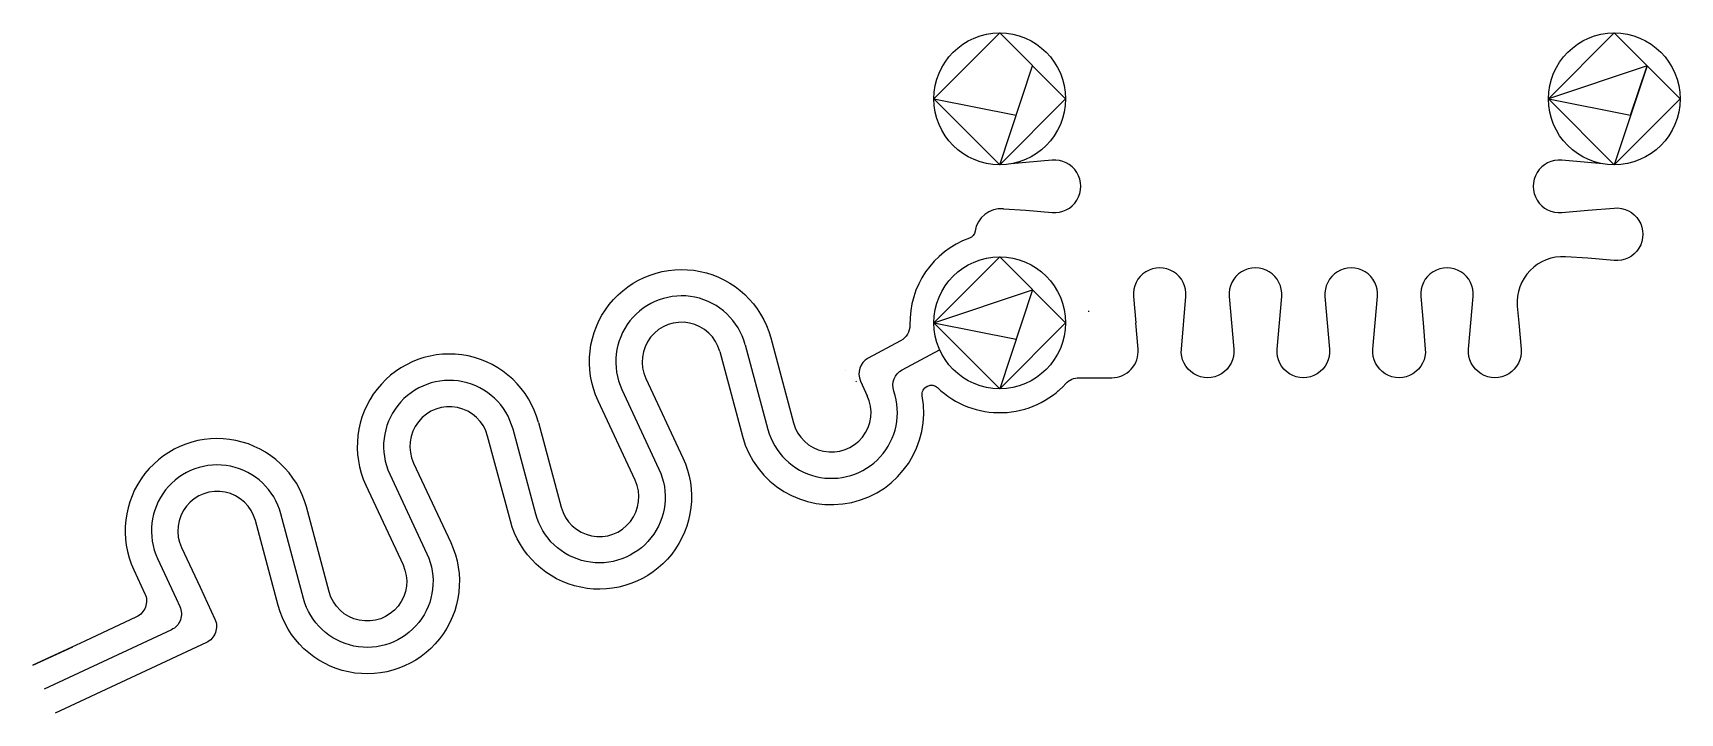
# Model space of a CAD drawing. Header units: millimetres. Extents: x -94 to 94, y -29 to 49.
import ezdxf

# ---------------------------------------------------------------- set-up
doc = ezdxf.new("R2010")
doc.units = ezdxf.units.MM

msp = doc.modelspace()

# ---------------------------------------------------------------- linework, layer by layer
for p, q in [((8.63, 41.13), (16.13, 48.63)), ((86.13, 48.63), (78.63, 41.13)), ((16.13, 33.63), (19.88, 44.88)), ((16.13, 33.63), (8.63, 41.13)), ((8.63, 41.13), (18, 39.26)), ((16.13, 33.63), (23.63, 41.13)), ((78.63, 41.13), (86.13, 33.63)), ((84.82, 33.74), (83.14, 33.89)), ((16.55, 28.6), (19.12, 28.44)), ((8.63, 15.63), (16.13, 23.13)), ((8.63, 15.63), (19.88, 19.38)), ((19.88, 19.38), (16.13, 8.13)), ((26.28, 16.87), (26.29, 16.99)), ((16.13, 8.13), (8.63, 15.63)), ((8.63, 15.63), (18, 13.76)), ((23.63, 15.63), (16.13, 8.13)), ((-12.86, 13.14), (-10.27, 3.48)), ((-9.96, 13.92), (-7.37, 4.26)), ((-15.76, 12.36), (-13.17, 2.71)), ((22.74, 7.87), (22.73, 7.86)), ((-36.41, 4.29), (-33.82, -5.37))]:
    msp.add_line(p, q)
msp.add_lwpolyline([(23.63, 41.13), (16.13, 48.63), (8.63, 41.13)])
for points in [[(23.63, 41.13), (16.13, 48.63)], [(23.63, 41.13), (16.13, 48.63)], [(93.63, 41.13), (86.13, 48.63)], [(93.63, 41.13), (86.13, 48.63), (89.88, 44.88), (86.13, 33.63)], [(78.63, 41.13), (88, 39.26), (89.88, 44.88)], [(16.13, 23.13), (23.63, 15.63)]]:
    msp.add_lwpolyline(points, close=True)
for points in [[(19.12, 28.44), (22.11, 28.18, 1.09132), (22.1, 34.15), (19.12, 33.89), (17.43, 33.74)], [(83.14, 33.89), (80.15, 34.15, 1.091847), (80.15, 28.18), (83.14, 28.44), (86.13, 28.7, -1.090794), (86.13, 22.72), (83.14, 22.98)], [(16.55, 28.6, 0.397079), (13.32, 26.05, -0.276454), (12.67, 25.26, 0.322992), (5.9, 15.39, -0.282864), (4.84, 13.58), (1.14, 11.6, 0.398049), (0.28, 8.99), (1.05, 7.32)], [(83.14, 22.98), (80.57, 23.15, 0.459227), (75.09, 17.54), (75.26, 15.63), (75.52, 12.64, -1.091309), (69.54, 12.64), (70.07, 18.62, 1.091309), (64.09, 18.62), (64.35, 15.63)], [(-33.82, -5.37, 1.091309), (-25.39, -2.3), (-29.62, 6.76, -1.091309), (-9.96, 13.92)], [(42.53, 15.63), (42.8, 12.64, -1.091309), (36.82, 12.64), (37.34, 18.62, 1.091309), (31.36, 18.62), (31.63, 15.63)], [(53.44, 15.63), (53.7, 12.64, -1.091309), (47.73, 12.64), (48.25, 18.62, 1.091309), (42.27, 18.62), (42.53, 15.63)], [(64.35, 15.63), (64.61, 12.64, -1.091309), (58.64, 12.64), (59.16, 18.62, 1.091309), (53.18, 18.62), (53.44, 15.63)], [(-12.86, 13.14, 1.091309), (-26.9, 8.03), (-22.68, -1.03, -1.091309), (-36.72, -6.14), (-39.31, 3.52, 1.091309), (-53.35, -1.59), (-49.12, -10.66, -1.091309), (-63.16, -15.77), (-65.75, -6.11, 1.091309), (-79.79, -11.22), (-77.68, -15.75)], [(-15.76, 12.36, 1.091309), (-24.18, 9.3), (-19.96, 0.24, -1.091309), (-39.61, -6.92), (-42.2, 2.74, 1.091309), (-50.63, -0.33), (-46.4, -9.39, -1.091309), (-66.06, -16.55), (-68.65, -6.89, 1.091309), (-77.07, -9.95), (-74.96, -14.48), (-73.27, -18.11, -0.414214), (-74.24, -20.77), (-91.46, -28.8)], [(-13.17, 2.71, 0.960285), (7.3, 7.31, -0.341194), (7.86, 8.4), (7.93, 8.43, -0.30949), (9.05, 8.25, 0.421215), (23.68, 8.73, -0.210638), (25.16, 9.38), (28.9, 9.38, 0.440011), (31.89, 12.64), (31.63, 15.63)], [(-36.41, 4.29, 1.091309), (-56.07, -2.86), (-51.84, -11.93, -1.091309), (-60.26, -14.99), (-62.85, -5.33, 1.091309), (-82.51, -12.49), (-81.24, -15.21, -0.414214), (-82.21, -17.86), (-88.1, -20.61), (-93.99, -23.36), (-89.46, -21.25)], [(-10.27, 3.48, 1.034899), (4.07, 7.86, -0.36691), (5.01, 10.27), (9.28, 12.57)], [(-77.68, -15.75), (-77.26, -16.66, -0.414214), (-78.22, -19.32), (-92.73, -26.08)]]:
    msp.add_lwpolyline(points, format="xyb")
for centre in [(16.13, 41.13), (86.13, 41.13), (16.13, 15.63)]:
    msp.add_circle(centre, 7.5)
for centre, radius, start, end in [((-0.76, 10.89), 1, 224.4554, 225), ((0.45, 9.68), 1, 225, 230.7774), ((-3.03, 5.42), 4.5, 195, 25)]:
    msp.add_arc(centre, radius, start, end)

doc.saveas('drawing.dxf')
